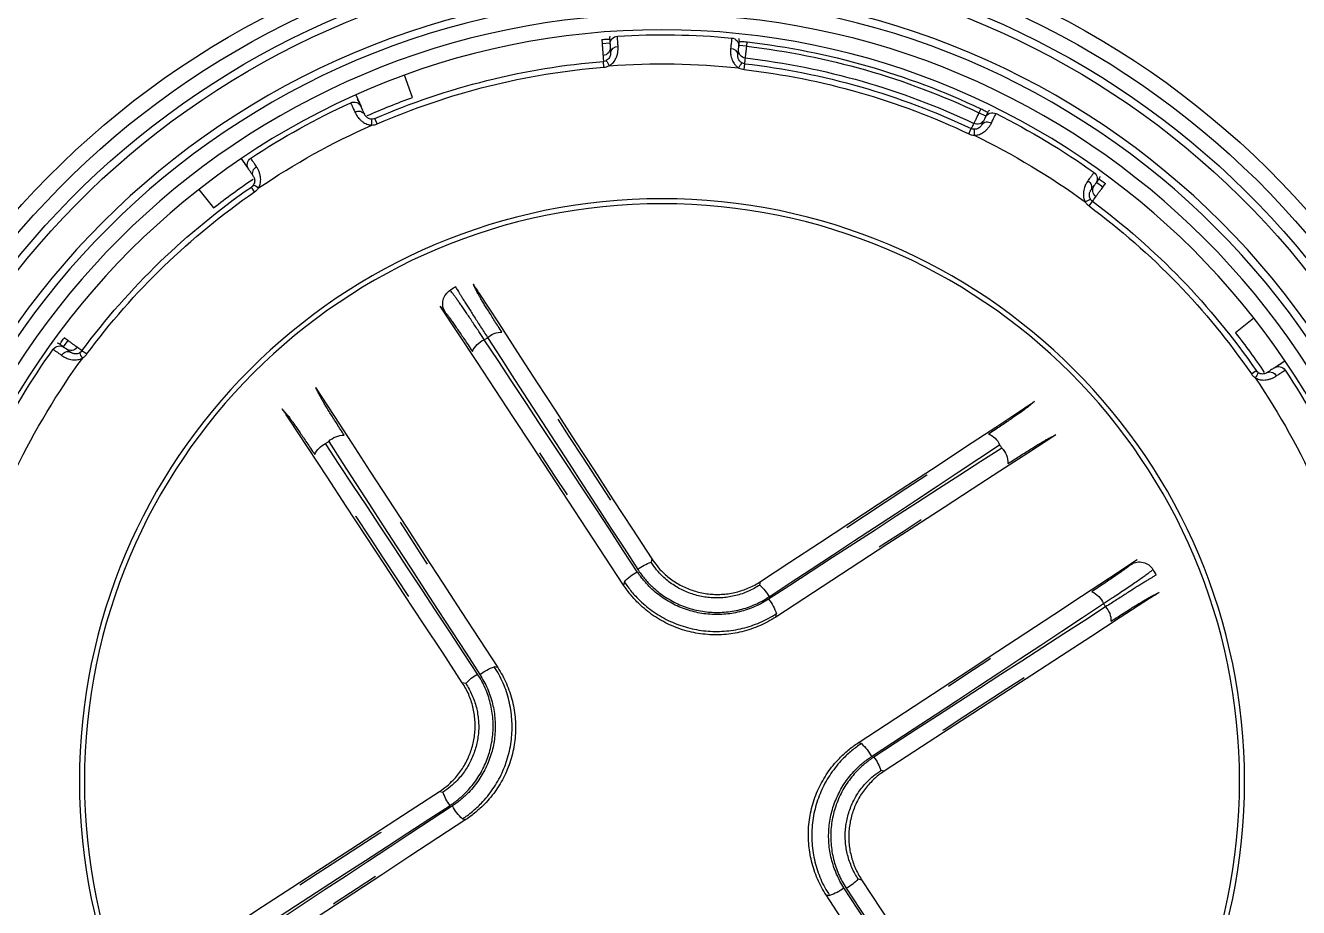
# Model space of a CAD drawing. Header units: millimetres. Extents: x -11451263 to 11578383104, y -507 to 1450429.
# Drawn here: x 12078189.4 to 12078319.1, y 1107253.3 to 1107343.2 of the extents above; entities that cross this region are included whole.
import ezdxf

# ---------------------------------------------------------------- set-up
doc = ezdxf.new("R2010")
doc.units = ezdxf.units.MM
doc.header["$MEASUREMENT"] = 0
doc.layers.get('Defpoints').update_dxf_attribs({"color": 5, "linetype": 'CONTINUOUS', "lineweight": 13})
doc.layers.add('SPE-MEP-Plumbing', color=90, linetype='CONTINUOUS', lineweight=0)
doc.layers.add('Thiet bi B boi', color=11, linetype='CONTINUOUS')

# ---------------------------------------------------------------- blocks, each defined once
blk = doc.blocks.new('BƠM BB 38774')
at = {"layer": 'Thiet bi B boi'}
for p, q in [((428338.91, 361727.82), (428339.89, 361727.99)), ((428339.79, 361728.55), (428339.89, 361727.99)), ((428370.66, 361727.99), (428370.76, 361728.55)), ((428370.66, 361727.99), (428371.64, 361727.82)), ((428340.39, 361725.05), (428340.27, 361725.78)), ((428370.16, 361725.05), (428370.28, 361725.78)), ((428322.09, 361723.23), (428321.9, 361723.76)), ((428322.09, 361723.23), (428323.03, 361723.57)), ((428387.52, 361723.57), (428388.45, 361723.23)), ((428388.65, 361723.76), (428388.45, 361723.23)), ((428323.13, 361720.43), (428322.87, 361721.12)), ((428387.42, 361720.43), (428387.68, 361721.12)), ((428298.99, 361712.45), (428300.76, 361710.03)), ((428409.79, 361710.03), (428411.55, 361712.45)), ((428294.77, 361707.1), (428293.73, 361708.34)), ((428416.82, 361708.34), (428415.78, 361707.1)), ((428297.35, 361705.54), (428296.88, 361706.12)), ((428413.2, 361705.54), (428413.67, 361706.12)), ((428427.63, 361695.71), (428428.62, 361696.54)), ((428425.83, 361692.91), (428426.4, 361693.38)), ((428432.74, 361691.27), (428430.31, 361689.51)), ((428443.51, 361668.17), (428444.04, 361668.36)), ((428443.51, 361668.17), (428443.85, 361667.23)), ((428440.71, 361667.13), (428441.41, 361667.39)), ((428350.18, 361662.45), (428350.21, 361662.89)), ((428364.31, 361661.87), (428364.28, 361661.43)), ((428347.1, 361659.09), (428347.13, 361659.53)), ((428366.87, 361658.1), (428366.84, 361657.66)), ((428332.16, 361646.59), (428332.6, 361646.55)), ((428328.39, 361644.02), (428328.84, 361643.99)), ((428379.38, 361643.16), (428379.82, 361643.13)), ((428382.73, 361640.09), (428383.18, 361640.05)), ((428327.82, 361629.89), (428327.37, 361629.92)), ((428331.17, 361626.81), (428330.73, 361626.85)), ((428382.16, 361625.95), (428381.71, 361625.99)), ((428378.39, 361623.39), (428377.95, 361623.42))]:
    blk.add_line(p, q, dxfattribs=at)
at = {"layer": 'Thiet bi B boi', "flags": 128}
for points in [[(428338.82, 361728.33), (428338.76, 361728.52), (428338.68, 361728.68)], [(428371.73, 361728.33), (428371.79, 361728.52), (428371.87, 361728.69)], [(428322.86, 361724.06), (428322.81, 361724.25), (428322.8, 361724.43)], [(428387.69, 361724.06), (428387.74, 361724.25), (428387.75, 361724.43)], [(428294.35, 361707.6), (428294.21, 361707.74), (428294.06, 361707.83)], [(428416.2, 361707.6), (428416.34, 361707.74), (428416.5, 361707.84)], [(428427.92, 361695.95), (428428.02, 361696.06), (428428.12, 361696.2)], [(428350.21, 361662.89), (428347.28, 361666.3), (428344.34, 361669.7), (428341.41, 361673.1), (428338.49, 361676.5), (428335.56, 361679.9), (428332.64, 361683.29), (428329.73, 361686.69), (428326.81, 361690.08), (428323.91, 361693.46)], [(428319.18, 361691.22), (428321.96, 361688.02), (428324.75, 361684.82), (428327.53, 361681.62), (428330.32, 361678.41), (428333.12, 361675.2), (428335.91, 361671.98), (428338.71, 361668.76), (428341.5, 361665.54), (428344.3, 361662.32), (428347.1, 361659.09)], [(428325.32, 361687.72), (428327.42, 361685.32), (428329.53, 361682.91), (428331.63, 361680.5), (428333.74, 361678.08), (428335.86, 361675.66), (428337.97, 361673.23), (428340.09, 361670.8), (428342.22, 361668.36), (428344.34, 361665.92), (428346.47, 361663.47), (428348.6, 361661.02)], [(428348.62, 361661.33), (428346.52, 361663.77), (428344.42, 361666.21), (428342.32, 361668.65), (428340.23, 361671.09), (428338.14, 361673.52), (428336.05, 361675.95), (428333.97, 361678.38), (428331.9, 361680.8), (428329.83, 361683.22), (428327.76, 361685.63), (428325.71, 361688.04)], [(428394.75, 361688.33), (428391.38, 361685.4), (428388.01, 361682.46), (428384.64, 361679.53), (428381.26, 361676.59), (428377.88, 361673.65), (428374.49, 361670.71), (428371.1, 361667.76), (428367.71, 361664.82), (428364.31, 361661.87)], [(428366.84, 361657.66), (428370.07, 361660.45), (428373.31, 361663.24), (428376.54, 361666.02), (428379.77, 361668.8), (428383, 361671.58), (428386.23, 361674.36), (428389.45, 361677.13), (428392.67, 361679.9), (428395.89, 361682.67), (428399.11, 361685.43)], [(428365.64, 361659.79), (428368.1, 361661.91), (428370.55, 361664.02), (428373.01, 361666.13), (428375.46, 361668.23), (428377.91, 361670.34), (428380.35, 361672.43), (428382.8, 361674.53), (428385.23, 361676.62), (428387.67, 361678.7), (428390.09, 361680.78), (428392.52, 361682.85)], [(428392.18, 361683.22), (428389.8, 361681.13), (428387.41, 361679.04), (428385.01, 361676.95), (428382.61, 361674.85), (428380.2, 361672.75), (428377.79, 361670.65), (428375.37, 361668.54), (428372.95, 361666.43), (428370.52, 361664.32), (428368.09, 361662.21), (428365.66, 361660.09)], [(428333.54, 361681.83), (428333.58, 361681.78), (428335.64, 361679.37), (428337.7, 361676.97), (428339.77, 361674.55), (428341.53, 361672.51)], [(428332.6, 361646.55), (428329.81, 361649.79), (428327.03, 361653.02), (428324.24, 361656.25), (428321.46, 361659.49), (428318.68, 361662.71), (428315.9, 361665.94), (428313.13, 361669.16), (428310.36, 361672.39), (428307.6, 361675.61), (428304.84, 361678.82)], [(428336.88, 361671.31), (428336.59, 361671.65), (428334.48, 361674.06), (428332.69, 361676.12)], [(428371.39, 361667.61), (428371.52, 361667.72), (428373.92, 361669.81), (428376.32, 361671.9), (428378.72, 361673.99), (428380.7, 361675.72)], [(428301.94, 361674.46), (428304.87, 361671.1), (428307.8, 361667.73), (428310.74, 361664.35), (428313.68, 361660.97), (428316.62, 361657.59), (428319.56, 361654.2), (428322.5, 361650.81), (428325.45, 361647.42), (428328.39, 361644.02)], [(428307.05, 361671.9), (428309.13, 361669.51), (428311.22, 361667.12), (428313.32, 361664.73), (428315.41, 361662.32), (428317.51, 361659.92), (428319.62, 361657.5), (428321.72, 361655.09), (428323.83, 361652.66), (428325.94, 361650.24), (428328.06, 361647.81), (428330.17, 361645.37)], [(428330.47, 361645.35), (428328.36, 361647.81), (428326.24, 361650.27), (428324.14, 361652.72), (428322.03, 361655.18), (428319.93, 361657.62), (428317.83, 361660.07), (428315.74, 361662.51), (428313.65, 361664.95), (428311.56, 361667.38), (428309.49, 361669.81), (428307.41, 361672.23)], [(428381.81, 361670.93), (428381.48, 361670.66), (428379.06, 361668.57), (428376.94, 361666.76)], [(428411.51, 361671.09), (428408.31, 361668.3), (428405.11, 361665.52), (428401.91, 361662.73), (428398.7, 361659.94), (428395.49, 361657.15), (428392.27, 361654.35), (428389.05, 361651.56), (428385.83, 361648.76), (428382.61, 361645.96), (428379.38, 361643.16)], [(428383.18, 361640.05), (428386.58, 361642.99), (428389.99, 361645.92), (428393.39, 361648.85), (428396.79, 361651.78), (428400.19, 361654.7), (428403.58, 361657.62), (428406.97, 361660.54), (428410.36, 361663.45), (428413.75, 361666.36)], [(428444.34, 361667.41), (428444.53, 361667.46), (428444.72, 361667.47)], [(428408.01, 361664.94), (428405.61, 361662.84), (428403.2, 361660.74), (428400.79, 361658.63), (428398.37, 361656.52), (428395.95, 361654.41), (428393.52, 361652.29), (428391.08, 361650.17), (428388.65, 361648.05), (428386.21, 361645.92), (428383.76, 361643.8), (428381.31, 361641.67)], [(428381.61, 361641.65), (428384.06, 361643.75), (428386.5, 361645.85), (428388.94, 361647.94), (428391.37, 361650.04), (428393.81, 361652.13), (428396.24, 361654.21), (428398.66, 361656.29), (428401.08, 361658.36), (428403.5, 361660.43), (428405.91, 361662.5), (428408.32, 361664.56)], [(428319.33, 361661.52), (428319.61, 361661.2), (428321.69, 361658.77), (428323.51, 361656.65)], [(428322.66, 361651.1), (428322.54, 361651.23), (428320.45, 361653.63), (428318.36, 361656.04), (428316.27, 361658.43), (428314.54, 361660.41)], [(428391.6, 361653.38), (428391.94, 361653.68), (428394.35, 361655.78), (428396.4, 361657.57)], [(428402.11, 361656.73), (428402.06, 361656.69), (428399.66, 361654.63), (428397.25, 361652.56), (428394.84, 361650.49), (428392.79, 361648.73)], [(428327.37, 361629.92), (428323.97, 361626.99), (428320.56, 361624.06), (428317.16, 361621.13), (428313.76, 361618.2), (428310.36, 361615.28), (428306.97, 361612.36), (428303.58, 361609.44), (428300.19, 361606.53), (428296.8, 361603.62)], [(428328.94, 361628.33), (428326.49, 361626.23), (428324.05, 361624.13), (428321.61, 361622.03), (428319.18, 361619.94), (428316.74, 361617.85), (428314.31, 361615.77), (428311.89, 361613.69), (428309.47, 361611.61), (428307.05, 361609.54), (428304.64, 361607.48), (428302.23, 361605.42)], [(428302.54, 361605.04), (428304.94, 361607.14), (428307.35, 361609.24), (428309.76, 361611.35), (428312.18, 361613.46), (428314.6, 361615.57), (428317.03, 361617.69), (428319.47, 361619.81), (428321.9, 361621.93), (428324.34, 361624.06), (428326.79, 361626.18), (428329.24, 361628.31)], [(428299.04, 361598.89), (428302.24, 361601.67), (428305.44, 361604.46), (428308.64, 361607.25), (428311.85, 361610.04), (428315.06, 361612.83), (428318.28, 361615.63), (428321.5, 361618.42), (428324.72, 361621.22), (428327.94, 361624.02), (428331.17, 361626.81)], [(428408.61, 361595.52), (428405.68, 361598.88), (428402.75, 361602.25), (428399.81, 361605.63), (428396.87, 361609.01), (428393.93, 361612.39), (428390.99, 361615.77), (428388.05, 361619.16), (428385.1, 361622.56), (428382.16, 361625.95)], [(428380.08, 361624.63), (428382.19, 361622.17), (428384.3, 361619.71), (428386.41, 361617.25), (428388.52, 361614.8), (428390.62, 361612.35), (428392.72, 361609.91), (428394.81, 361607.47), (428396.9, 361605.03), (428398.99, 361602.6), (428401.06, 361600.17), (428403.13, 361597.75)], [(428403.5, 361598.08), (428401.42, 361600.46), (428399.33, 361602.85), (428397.23, 361605.25), (428395.14, 361607.65), (428393.04, 361610.06), (428390.93, 361612.47), (428388.83, 361614.89), (428386.72, 361617.31), (428384.61, 361619.74), (428382.49, 361622.17), (428380.38, 361624.6)], [(428377.95, 361623.42), (428380.74, 361620.19), (428383.52, 361616.96), (428386.31, 361613.72), (428389.09, 361610.49), (428391.87, 361607.26), (428394.65, 361604.04), (428397.42, 361600.81), (428400.19, 361597.59), (428402.95, 361594.37), (428405.71, 361591.16)], [(428387.89, 361618.88), (428388.01, 361618.75), (428390.1, 361616.34), (428392.19, 361613.94), (428394.28, 361611.55), (428396.01, 361609.57)], [(428391.22, 361608.46), (428390.94, 361608.78), (428388.86, 361611.21), (428387.04, 361613.32)]]:
    blk.add_lwpolyline(points, dxfattribs=at)
at = {"layer": 'Thiet bi B boi'}
for radius in [100.75, 99.75, 97.75, 95.75, 74.22, 73.59]:
    blk.add_circle((428355.27, 361634.99), radius, dxfattribs=at)
for centre, radius, start, end in [((428355.27, 361634.99), 109.75, 194.9702, 165.0298), ((428355.27, 361634.99), 107.75, 194.9702, 165.0298), ((428355.27, 361634.99), 105.75, 194.9702, 165.0298), ((428355.27, 361634.99), 104.75, 194.9702, 165.0298), ((428355.27, 361634.99), 94.83, 80.6042, 99.3958), ((428355.27, 361634.99), 94.27, 80.6078, 99.3922), ((428355.27, 361634.99), 95.12, 100.6088, 109.3912), ((428337.95, 361727.5), 1, 10.0064, 100.6148), ((428355.27, 361634.99), 92.77, 80.611, 99.389), ((428372.6, 361727.5), 1, 79.3852, 169.9936), ((428355.27, 361634.99), 95.12, 70.6088, 79.3912), ((428338.27, 361726.31), 0.901, 20.1795, 107.7381), ((428339.98, 361727.5), 1, 190.0062, 279.3955), ((428355.27, 361634.99), 92.03, 80.6159, 99.3841), ((428355.27, 361634.99), 91.29, 80.6159, 99.3841), ((428370.57, 361727.5), 1, 260.6045, 349.9938), ((428372.28, 361726.31), 0.901, 72.2619, 159.8205), ((428324.03, 361723.77), 1, 109.3852, 199.9936), ((428355.27, 361634.99), 91.41, 99.8188, 110.1812), ((428341.66, 361724.83), 1.99, 151.209, 173.3428), ((428368.89, 361724.83), 1.99, 6.6572, 28.791), ((428355.27, 361634.99), 91.41, 69.8188, 80.1812), ((428386.52, 361723.77), 1, 340.0064, 70.6148), ((428322.27, 361722.76), 1, 290.6045, 19.9938), ((428324.34, 361722.58), 0.901, 102.2619, 189.8205), ((428386.21, 361722.58), 0.901, 350.1795, 77.7381), ((428388.28, 361722.76), 1, 160.0062, 249.3955), ((428355.27, 361634.99), 92.03, 110.6159, 129.3841), ((428322.14, 361719.6), 1.99, 36.6572, 58.791), ((428388.41, 361719.6), 1.99, 121.209, 143.3428), ((428355.27, 361634.99), 92.03, 50.6159, 69.3841), ((428355.27, 361634.99), 91.29, 110.6159, 129.3841), ((428355.27, 361634.99), 91.29, 50.6159, 69.3841), ((428355.27, 361634.99), 92.75, 126, 129.8528), ((428355.27, 361634.99), 92.75, 50.1511, 54), ((428355.27, 361634.99), 95.12, 130.6088, 139.3912), ((428294.01, 361706.44), 1, 40.0064, 130.6148), ((428294.89, 361705.58), 0.901, 50.1795, 137.7381), ((428415.66, 361705.58), 0.901, 42.2619, 129.8205), ((428416.54, 361706.44), 1, 49.3852, 139.9936), ((428355.27, 361634.99), 95.12, 40.6088, 49.3912), ((428355.27, 361634.99), 91.41, 129.8188, 140.1812), ((428298.56, 361705.99), 1.99, 181.209, 203.3428), ((428411.99, 361705.99), 1.99, 336.6572, 358.791), ((428355.27, 361634.99), 91.41, 39.8188, 50.1812), ((428426.73, 361696.25), 1, 310.0064, 40.6148), ((428425.86, 361695.38), 0.901, 320.1795, 47.7381), ((428426.27, 361691.7), 1.99, 91.209, 113.3428), ((428355.27, 361634.99), 92.75, 36, 39.8512), ((428355.27, 361634.99), 91.29, 20.6159, 39.3841), ((428355.27, 361634.99), 92.03, 20.6159, 39.3841), ((428327.67, 361686.46), 2.52, 95.4603, 141.1882), ((428326.71, 361685.31), 2.78, 119.8771, 164.8763), ((428396.96, 361686.36), 1.99, 311.8535, 42.8405), ((428390.01, 361681.94), 2.52, 30.52, 76.2478), ((428390.8, 361680.66), 2.78, 6.8319, 51.831), ((428303.91, 361676.68), 1.99, 41.8535, 132.8405), ((428309.6, 361670.51), 2.78, 96.8319, 141.831), ((428308.33, 361669.73), 2.52, 120.52, 166.2478), ((428443.04, 361668), 1, 200.6045, 289.9938), ((428405.6, 361663.56), 2.78, 29.8771, 74.8763), ((428439.89, 361668.12), 1.99, 306.6572, 328.791), ((428355.27, 361634.99), 91.41, 9.8188, 20.1812), ((428442.86, 361665.93), 0.901, 12.2619, 99.8205), ((428444.05, 361666.24), 1, 19.3852, 109.9936), ((428355.27, 361634.99), 95.12, 10.6088, 19.3912), ((428406.74, 361662.59), 2.52, 5.4603, 51.1882), ((428352.5, 361657.56), 5.41, 115.4454, 135.8998), ((428361.28, 361656.93), 5.41, 35.8083, 56.2628), ((428352.15, 361656.07), 6.1, 125.6897, 145.4435), ((428361.4, 361655.4), 6.1, 26.2646, 46.0184), ((428334.86, 361641.12), 6.1, 116.2646, 136.0184), ((428333.34, 361640.99), 5.41, 125.8083, 146.2628), ((428376.36, 361638.11), 6.1, 35.6897, 55.4435), ((428377.85, 361637.76), 5.41, 25.4454, 45.8998), ((428332.7, 361632.22), 5.41, 205.4454, 225.8998), ((428334.19, 361631.87), 6.1, 215.6897, 235.4435), ((428377.21, 361628.99), 5.41, 305.8083, 326.2628), ((428375.69, 361628.86), 6.1, 296.2646, 316.0184)]:
    blk.add_arc(centre, radius, start, end, dxfattribs=at)
for points, knots in [([(428338, 361727.17), (428337.97, 361727.35), (428337.92, 361727.61), (428337.87, 361727.89), (428337.82, 361728.14), (428337.79, 361728.32), (428337.77, 361728.43), (428337.77, 361728.47), (428337.76, 361728.48), (428337.76, 361728.48)], [0, 0, 0, 0, 0.228748, 0.346546, 0.464345, 0.693093, 0.810891, 0.92869, 1, 1, 1, 1]), ([(428339.79, 361728.55), (428339.68, 361728.53), (428339.46, 361728.49), (428339.17, 361728.44), (428338.95, 361728.38), (428338.83, 361728.35), (428338.82, 361728.34), (428338.82, 361728.33)], [0, 0, 0, 0, 0.2139117, 0.427817, 0.6419524, 0.8566502, 1, 1, 1, 1]), ([(428338.93, 361727.67), (428338.94, 361727.66), (428338.94, 361727.63), (428338.97, 361727.44), (428339.02, 361727.16), (428339.08, 361726.86), (428339.11, 361726.67), (428339.12, 361726.62)], [0, 0, 0, 0, 0.228836, 0.464307, 0.693143, 0.928614, 1, 1, 1, 1]), ([(428339.89, 361727.99), (428339.9, 361727.91), (428339.93, 361727.74), (428339.97, 361727.5), (428340.01, 361727.27), (428340.05, 361727.07), (428340.08, 361726.88), (428340.1, 361726.73), (428340.12, 361726.62), (428340.14, 361726.54), (428340.14, 361726.52), (428340.14, 361726.52)], [0, 0, 0, 0, 0.108049, 0.219279, 0.32657, 0.436973, 0.544263, 0.654665, 0.761955, 0.872356, 1, 1, 1, 1]), ([(428370.41, 361726.52), (428370.41, 361726.52), (428370.41, 361726.53), (428370.42, 361726.6), (428370.44, 361726.71), (428370.47, 361726.86), (428370.5, 361727.03), (428370.53, 361727.23), (428370.57, 361727.46), (428370.61, 361727.72), (428370.64, 361727.9), (428370.66, 361727.99)], [0, 0, 0, 0, 0.108049, 0.219279, 0.326568, 0.436969, 0.544258, 0.654659, 0.761949, 0.872351, 1, 1, 1, 1]), ([(428371.73, 361728.33), (428371.72, 361728.34), (428371.7, 361728.35), (428371.54, 361728.4), (428371.29, 361728.46), (428371.01, 361728.51), (428370.83, 361728.54), (428370.76, 361728.55)], [0, 0, 0, 0, 0.2149895, 0.4299781, 0.6449391, 0.8594895, 1, 1, 1, 1]), ([(428371.43, 361726.62), (428371.46, 361726.76), (428371.51, 361727.05), (428371.56, 361727.36), (428371.6, 361727.58), (428371.61, 361727.66), (428371.62, 361727.67), (428371.62, 361727.67)], [0, 0, 0, 0, 0.228841, 0.464318, 0.693159, 0.928636, 1, 1, 1, 1]), ([(428372.79, 361728.48), (428372.78, 361728.46), (428372.78, 361728.43), (428372.75, 361728.3), (428372.72, 361728.13), (428372.68, 361727.9), (428372.63, 361727.6), (428372.59, 361727.38), (428372.56, 361727.23), (428372.55, 361727.17)], [0, 0, 0, 0, 0.228739, 0.346533, 0.464327, 0.693066, 0.81086, 0.928654, 1, 1, 1, 1]), ([(428339.69, 361725.06), (428339.56, 361725.11), (428339.34, 361725.18), (428339.07, 361725.36), (428338.84, 361725.54), (428338.63, 361725.77), (428338.41, 361726.06), (428338.22, 361726.41), (428338.07, 361726.8), (428338.02, 361727.05), (428338, 361727.17)], [0, 0, 0, 0, 0.122836, 0.2128, 0.304678, 0.41035, 0.518178, 0.674442, 0.835194, 1, 1, 1, 1]), ([(428339.12, 361726.62), (428339.13, 361726.57), (428339.15, 361726.47), (428339.23, 361726.28), (428339.38, 361726.08), (428339.6, 361725.89), (428339.8, 361725.81), (428339.91, 361725.79), (428339.92, 361725.79)], [0, 0, 0, 0, 0.202189, 0.408126, 0.62481, 0.806756, 0.989574, 1, 1, 1, 1]), ([(428340.14, 361726.52), (428340.14, 361726.5), (428340.16, 361726.43), (428340.2, 361726.19), (428340.24, 361725.96), (428340.27, 361725.78)], [0, 0, 0, 0, 0.05636, 0.281798, 1, 1, 1, 1]), ([(428370.28, 361725.78), (428370.28, 361725.79), (428370.29, 361725.86), (428370.34, 361726.1), (428370.38, 361726.34), (428370.41, 361726.52)], [0, 0, 0, 0, 0.036376, 0.261814, 1, 1, 1, 1]), ([(428370.63, 361725.79), (428370.7, 361725.81), (428370.87, 361725.85), (428371.05, 361725.97), (428371.18, 361726.09), (428371.28, 361726.22), (428371.36, 361726.36), (428371.41, 361726.5), (428371.42, 361726.58), (428371.43, 361726.62)], [0, 0, 0, 0, 0.132524, 0.296345, 0.401911, 0.510498, 0.678538, 0.850866, 1, 1, 1, 1]), ([(428372.55, 361727.17), (428372.52, 361727.03), (428372.46, 361726.75), (428372.3, 361726.34), (428372.08, 361725.97), (428371.85, 361725.68), (428371.58, 361725.43), (428371.33, 361725.26), (428371.09, 361725.13), (428370.94, 361725.09), (428370.86, 361725.06)], [0, 0, 0, 0, 0.183441, 0.372091, 0.502927, 0.637062, 0.744522, 0.854843, 0.92682, 1, 1, 1, 1]), ([(428323.69, 361724.71), (428323.7, 361724.69), (428323.71, 361724.67), (428323.76, 361724.54), (428323.81, 361724.38), (428323.9, 361724.15), (428324, 361723.87), (428324.08, 361723.66), (428324.13, 361723.51), (428324.15, 361723.46)], [0, 0, 0, 0, 0.228739, 0.346533, 0.464327, 0.693066, 0.81086, 0.928654, 1, 1, 1, 1]), ([(428340.39, 361725.05), (428340.27, 361725.04), (428340.04, 361725.01), (428339.81, 361725.05), (428339.69, 361725.06)], [0, 0, 0, 0, 0.491559, 1, 1, 1, 1]), ([(428339.92, 361725.79), (428340.02, 361725.78), (428340.13, 361725.76), (428340.25, 361725.78), (428340.27, 361725.78)], [0, 0, 0, 0, 0.833191, 1, 1, 1, 1]), ([(428370.86, 361725.06), (428370.75, 361725.05), (428370.51, 361725.01), (428370.28, 361725.04), (428370.16, 361725.05)], [0, 0, 0, 0, 0.491602, 1, 1, 1, 1]), ([(428370.28, 361725.78), (428370.38, 361725.78), (428370.5, 361725.77), (428370.61, 361725.79), (428370.63, 361725.79)], [0, 0, 0, 0, 0.833202, 1, 1, 1, 1]), ([(428386.4, 361723.46), (428386.46, 361723.63), (428386.56, 361723.88), (428386.65, 361724.15), (428386.74, 361724.38), (428386.8, 361724.55), (428386.84, 361724.66), (428386.85, 361724.7), (428386.85, 361724.71), (428386.86, 361724.71)], [0, 0, 0, 0, 0.228748, 0.346546, 0.464345, 0.693093, 0.810891, 0.92869, 1, 1, 1, 1]), ([(428322.86, 361724.06), (428322.84, 361724.06), (428322.82, 361724.06), (428322.65, 361724.02), (428322.41, 361723.94), (428322.14, 361723.85), (428321.97, 361723.78), (428321.9, 361723.76)], [0, 0, 0, 0, 0.2149895, 0.4299781, 0.6449391, 0.8594895, 1, 1, 1, 1]), ([(428322.62, 361721.82), (428322.62, 361721.83), (428322.61, 361721.84), (428322.59, 361721.9), (428322.55, 361722.01), (428322.5, 361722.14), (428322.44, 361722.31), (428322.36, 361722.5), (428322.28, 361722.72), (428322.19, 361722.96), (428322.13, 361723.13), (428322.09, 361723.23)], [0, 0, 0, 0, 0.108049, 0.219279, 0.326568, 0.436969, 0.544258, 0.654659, 0.761949, 0.872351, 1, 1, 1, 1]), ([(428323.45, 361722.42), (428323.4, 361722.56), (428323.3, 361722.83), (428323.19, 361723.13), (428323.12, 361723.33), (428323.09, 361723.41), (428323.09, 361723.42), (428323.09, 361723.43)], [0, 0, 0, 0, 0.228841, 0.464318, 0.693159, 0.928636, 1, 1, 1, 1]), ([(428324.15, 361723.46), (428324.19, 361723.32), (428324.28, 361723.05), (428324.34, 361722.61), (428324.34, 361722.18), (428324.28, 361721.82), (428324.18, 361721.47), (428324.02, 361721.12), (428323.84, 361720.91), (428323.74, 361720.79)], [0, 0, 0, 0, 0.183497, 0.372205, 0.503081, 0.637257, 0.74475, 0.855105, 1, 1, 1, 1]), ([(428386.81, 361720.79), (428386.77, 361720.84), (428386.68, 361720.94), (428386.55, 361721.12), (428386.42, 361721.35), (428386.32, 361721.63), (428386.25, 361721.93), (428386.21, 361722.29), (428386.22, 361722.69), (428386.28, 361723.03), (428386.34, 361723.28), (428386.38, 361723.4), (428386.4, 361723.46)], [0, 0, 0, 0, 0.061107, 0.122991, 0.212929, 0.304779, 0.410421, 0.518218, 0.674436, 0.835141, 0.917365, 1, 1, 1, 1]), ([(428387.46, 361723.43), (428387.46, 361723.41), (428387.45, 361723.38), (428387.38, 361723.21), (428387.28, 361722.93), (428387.18, 361722.65), (428387.11, 361722.47), (428387.1, 361722.42)], [0, 0, 0, 0, 0.228836, 0.464307, 0.693143, 0.928614, 1, 1, 1, 1]), ([(428388.65, 361723.76), (428388.54, 361723.79), (428388.33, 361723.87), (428388.05, 361723.97), (428387.83, 361724.03), (428387.71, 361724.06), (428387.7, 361724.06), (428387.69, 361724.06)], [0, 0, 0, 0, 0.213912, 0.427817, 0.641952, 0.85665, 1, 1, 1, 1]), ([(428388.45, 361723.23), (428388.43, 361723.15), (428388.37, 361722.99), (428388.28, 361722.76), (428388.2, 361722.54), (428388.13, 361722.34), (428388.06, 361722.17), (428388.01, 361722.03), (428387.97, 361721.92), (428387.94, 361721.84), (428387.93, 361721.83), (428387.93, 361721.82)], [0, 0, 0, 0, 0.108049, 0.219279, 0.32657, 0.436973, 0.544263, 0.654665, 0.761955, 0.872356, 1, 1, 1, 1]), ([(428322.87, 361721.12), (428322.87, 361721.13), (428322.85, 361721.19), (428322.76, 361721.42), (428322.68, 361721.65), (428322.62, 361721.82)], [0, 0, 0, 0, 0.036376, 0.261814, 1, 1, 1, 1]), ([(428322.87, 361721.12), (428322.96, 361721.16), (428323.07, 361721.22), (428323.16, 361721.29), (428323.17, 361721.3)], [0, 0, 0, 0, 0.8332024, 1, 1, 1, 1]), ([(428323.17, 361721.3), (428323.23, 361721.36), (428323.35, 361721.48), (428323.44, 361721.67), (428323.49, 361721.84), (428323.52, 361722), (428323.52, 361722.16), (428323.49, 361722.31), (428323.46, 361722.39), (428323.45, 361722.42)], [0, 0, 0, 0, 0.132524, 0.296345, 0.401911, 0.510498, 0.678538, 0.850866, 1, 1, 1, 1]), ([(428387.1, 361722.42), (428387.08, 361722.37), (428387.05, 361722.27), (428387.03, 361722.07), (428387.05, 361721.82), (428387.16, 361721.55), (428387.29, 361721.38), (428387.37, 361721.31), (428387.38, 361721.3)], [0, 0, 0, 0, 0.2043385, 0.4081387, 0.6248183, 0.8067597, 0.989574, 1, 1, 1, 1]), ([(428387.38, 361721.3), (428387.45, 361721.24), (428387.55, 361721.17), (428387.66, 361721.13), (428387.68, 361721.12)], [0, 0, 0, 0, 0.833191, 1, 1, 1, 1]), ([(428387.93, 361721.82), (428387.93, 361721.81), (428387.9, 361721.74), (428387.82, 361721.51), (428387.74, 361721.29), (428387.68, 361721.12)], [0, 0, 0, 0, 0.05636, 0.281798, 1, 1, 1, 1]), ([(428323.74, 361720.79), (428323.65, 361720.72), (428323.46, 361720.57), (428323.24, 361720.48), (428323.13, 361720.43)], [0, 0, 0, 0, 0.491602, 1, 1, 1, 1]), ([(428387.42, 361720.43), (428387.31, 361720.47), (428387.09, 361720.57), (428386.91, 361720.71), (428386.81, 361720.79)], [0, 0, 0, 0, 0.491559, 1, 1, 1, 1]), ([(428294.22, 361706.18), (428294.11, 361706.32), (428293.93, 361706.53), (428293.75, 361706.74), (428293.59, 361706.93), (428293.47, 361707.07), (428293.4, 361707.16), (428293.37, 361707.19), (428293.37, 361707.2), (428293.36, 361707.2)], [0, 0, 0, 0, 0.228748, 0.346546, 0.464345, 0.693093, 0.810891, 0.92869, 1, 1, 1, 1]), ([(428294.78, 361707.08), (428294.79, 361707.07), (428294.81, 361707.05), (428294.93, 361706.9), (428295.12, 361706.68), (428295.31, 361706.45), (428295.44, 361706.3), (428295.47, 361706.27)], [0, 0, 0, 0, 0.228836, 0.464307, 0.693143, 0.928614, 1, 1, 1, 1]), ([(428415.08, 361706.27), (428415.18, 361706.38), (428415.36, 361706.6), (428415.57, 361706.84), (428415.71, 361707.01), (428415.76, 361707.07), (428415.77, 361707.08), (428415.77, 361707.08)], [0, 0, 0, 0, 0.228841, 0.464318, 0.693159, 0.928636, 1, 1, 1, 1]), ([(428417.19, 361707.2), (428417.17, 361707.19), (428417.16, 361707.16), (428417.07, 361707.06), (428416.96, 361706.93), (428416.8, 361706.75), (428416.61, 361706.51), (428416.46, 361706.34), (428416.36, 361706.23), (428416.33, 361706.18)], [0, 0, 0, 0, 0.228739, 0.346533, 0.464327, 0.693066, 0.81086, 0.928654, 1, 1, 1, 1]), ([(428296.74, 361705.2), (428296.61, 361705.18), (428296.38, 361705.13), (428296.06, 361705.15), (428295.76, 361705.19), (428295.46, 361705.28), (428295.13, 361705.43), (428294.79, 361705.64), (428294.47, 361705.9), (428294.31, 361706.09), (428294.22, 361706.18)], [0, 0, 0, 0, 0.122836, 0.2128, 0.304678, 0.41035, 0.518178, 0.674442, 0.835194, 1, 1, 1, 1]), ([(428295.47, 361706.27), (428295.5, 361706.23), (428295.57, 361706.15), (428295.74, 361706.03), (428295.96, 361705.92), (428296.25, 361705.88), (428296.46, 361705.91), (428296.57, 361705.94), (428296.58, 361705.95)], [0, 0, 0, 0, 0.204339, 0.408139, 0.624818, 0.80676, 0.989574, 1, 1, 1, 1]), ([(428296.58, 361705.95), (428296.67, 361705.99), (428296.77, 361706.03), (428296.87, 361706.11), (428296.88, 361706.12)], [0, 0, 0, 0, 0.833191, 1, 1, 1, 1]), ([(428297.35, 361705.54), (428297.26, 361705.47), (428297.07, 361705.33), (428296.85, 361705.25), (428296.74, 361705.2)], [0, 0, 0, 0, 0.491559, 1, 1, 1, 1]), ([(428413.81, 361705.2), (428413.7, 361705.24), (428413.48, 361705.33), (428413.29, 361705.47), (428413.2, 361705.54)], [0, 0, 0, 0, 0.4916023, 1, 1, 1, 1]), ([(428413.67, 361706.12), (428413.75, 361706.06), (428413.85, 361705.99), (428413.96, 361705.95), (428413.97, 361705.95)], [0, 0, 0, 0, 0.833202, 1, 1, 1, 1]), ([(428416.33, 361706.18), (428416.23, 361706.08), (428416.04, 361705.87), (428415.69, 361705.59), (428415.32, 361705.38), (428414.97, 361705.24), (428414.62, 361705.16), (428414.24, 361705.12), (428413.97, 361705.17), (428413.81, 361705.2)], [0, 0, 0, 0, 0.1834971, 0.3722045, 0.5030815, 0.6372567, 0.74475, 0.8551047, 1, 1, 1, 1]), ([(428413.97, 361705.95), (428414.05, 361705.93), (428414.21, 361705.88), (428414.43, 361705.9), (428414.6, 361705.94), (428414.75, 361706), (428414.89, 361706.08), (428415, 361706.18), (428415.06, 361706.24), (428415.08, 361706.27)], [0, 0, 0, 0, 0.132524, 0.296345, 0.401911, 0.510498, 0.678538, 0.850866, 1, 1, 1, 1]), ([(428426.47, 361696.04), (428426.6, 361696.16), (428426.81, 361696.33), (428427.03, 361696.52), (428427.22, 361696.68), (428427.36, 361696.79), (428427.44, 361696.86), (428427.48, 361696.89), (428427.48, 361696.9), (428427.49, 361696.9)], [0, 0, 0, 0, 0.228748, 0.346546, 0.464345, 0.693093, 0.810891, 0.92869, 1, 1, 1, 1]), ([(428425.49, 361693.53), (428425.46, 361693.66), (428425.42, 361693.88), (428425.43, 361694.21), (428425.48, 361694.5), (428425.57, 361694.8), (428425.72, 361695.13), (428425.92, 361695.47), (428426.19, 361695.79), (428426.37, 361695.96), (428426.47, 361696.04)], [0, 0, 0, 0, 0.122836, 0.2128, 0.304678, 0.41035, 0.518178, 0.674442, 0.835194, 1, 1, 1, 1]), ([(428427.37, 361695.48), (428427.36, 361695.47), (428427.33, 361695.45), (428427.19, 361695.33), (428426.97, 361695.15), (428426.74, 361694.96), (428426.59, 361694.83), (428426.55, 361694.8)], [0, 0, 0, 0, 0.2288355, 0.4643074, 0.6931429, 0.9286143, 1, 1, 1, 1]), ([(428323.91, 361693.46), (428323.75, 361693.65), (428323.43, 361694.02), (428323.12, 361694.38), (428322.97, 361694.56)], [0, 0, 0, 0, 0.498063, 1, 1, 1, 1]), ([(428323.55, 361693.69), (428323.6, 361693.63), (428323.68, 361693.51), (428323.89, 361693.24), (428324.15, 361692.9), (428324.47, 361692.5), (428324.85, 361692.04), (428325.27, 361691.52), (428325.74, 361690.96), (428326.25, 361690.36), (428326.81, 361689.69), (428327.21, 361689.22), (428327.43, 361688.96)], [0, 0, 0, 0, 0.098486, 0.197285, 0.29577, 0.394264, 0.493074, 0.591567, 0.689854, 0.788456, 0.886742, 1, 1, 1, 1]), ([(428425.83, 361692.91), (428425.76, 361693), (428425.62, 361693.19), (428425.53, 361693.41), (428425.49, 361693.53)], [0, 0, 0, 0, 0.491559, 1, 1, 1, 1]), ([(428426.55, 361694.8), (428426.51, 361694.76), (428426.43, 361694.69), (428426.31, 361694.52), (428426.21, 361694.3), (428426.16, 361694.01), (428426.19, 361693.8), (428426.23, 361693.69), (428426.23, 361693.69)], [0, 0, 0, 0, 0.204339, 0.408139, 0.624818, 0.80676, 0.989574, 1, 1, 1, 1]), ([(428426.23, 361693.69), (428426.27, 361693.6), (428426.32, 361693.49), (428426.39, 361693.4), (428426.4, 361693.38)], [0, 0, 0, 0, 0.833191, 1, 1, 1, 1]), ([(428324.03, 361686.04), (428323.83, 361686.25), (428323.45, 361686.69), (428322.9, 361687.32), (428322.37, 361687.91), (428321.88, 361688.46), (428321.42, 361688.96), (428321.01, 361689.41), (428320.65, 361689.8), (428320.35, 361690.12), (428320.09, 361690.39), (428319.97, 361690.5), (428319.91, 361690.56)], [0, 0, 0, 0, 0.098442, 0.197198, 0.29564, 0.394083, 0.49284, 0.591283, 0.689705, 0.788441, 0.886863, 1, 1, 1, 1]), ([(428395.83, 361689.28), (428395.66, 361689.12), (428395.3, 361688.81), (428394.93, 361688.49), (428394.75, 361688.33)], [0, 0, 0, 0, 0.498054, 1, 1, 1, 1]), ([(428325.71, 361688.04), (428325.62, 361687.96), (428325.49, 361687.86), (428325.36, 361687.75), (428325.32, 361687.72)], [0, 0, 0, 0, 0.695467, 1, 1, 1, 1]), ([(428390.61, 361684.38), (428390.83, 361684.58), (428391.27, 361684.96), (428391.89, 361685.51), (428392.48, 361686.04), (428393.03, 361686.53), (428393.53, 361686.98), (428393.98, 361687.39), (428394.37, 361687.75), (428394.68, 361688.05), (428394.96, 361688.32), (428395.07, 361688.44), (428395.13, 361688.5)], [0, 0, 0, 0, 0.0981127, 0.1965384, 0.2946512, 0.3927605, 0.4911825, 0.5892927, 0.6874917, 0.7860031, 0.8842033, 1, 1, 1, 1]), ([(428397.87, 361688.31), (428397.84, 361688.28), (428397.77, 361688.21), (428397.6, 361688.05), (428397.39, 361687.85), (428397.11, 361687.6), (428396.78, 361687.3), (428396.41, 361686.96), (428395.99, 361686.59), (428395.54, 361686.18), (428395.05, 361685.75), (428394.53, 361685.28), (428393.98, 361684.8), (428393.41, 361684.29), (428392.81, 361683.76), (428392.39, 361683.4), (428392.18, 361683.22)], [0, 0, 0, 0, 0.057764, 0.11578, 0.188192, 0.261105, 0.335596, 0.410632, 0.482995, 0.555859, 0.630303, 0.705292, 0.777665, 0.850539, 0.924996, 1, 1, 1, 1]), ([(428392.52, 361682.85), (428392.68, 361682.99), (428392.99, 361683.26), (428393.5, 361683.7), (428394.05, 361684.16), (428394.62, 361684.64), (428395.17, 361685.11), (428395.7, 361685.55), (428396.18, 361685.95), (428396.63, 361686.32), (428397.05, 361686.65), (428397.42, 361686.95), (428397.74, 361687.21), (428398.02, 361687.42), (428398.25, 361687.59), (428398.36, 361687.67), (428398.42, 361687.71)], [0, 0, 0, 0, 0.056559, 0.113354, 0.185932, 0.259013, 0.333683, 0.408902, 0.481479, 0.554561, 0.629231, 0.70445, 0.777028, 0.85011, 0.92478, 1, 1, 1, 1]), ([(428397.87, 361688.31), (428398.01, 361688.16), (428398.19, 361687.96), (428398.37, 361687.76), (428398.42, 361687.71)], [0, 0, 0, 0, 0.749194, 1, 1, 1, 1]), ([(428398.29, 361684.87), (428398.23, 361684.83), (428398.11, 361684.75), (428397.83, 361684.54), (428397.5, 361684.28), (428397.09, 361683.95), (428396.63, 361683.58), (428396.12, 361683.15), (428395.55, 361682.68), (428394.95, 361682.18), (428394.29, 361681.62), (428393.81, 361681.21), (428393.56, 361680.99)], [0, 0, 0, 0, 0.098413, 0.19714, 0.295553, 0.393967, 0.492694, 0.591107, 0.689522, 0.78825, 0.886666, 1, 1, 1, 1]), ([(428392.52, 361682.85), (428392.48, 361682.89), (428392.37, 361683.01), (428392.26, 361683.13), (428392.18, 361683.22)], [0, 0, 0, 0, 0.304542, 1, 1, 1, 1]), ([(428301.95, 361677.59), (428302.1, 361677.72), (428302.3, 361677.91), (428302.51, 361678.09), (428302.56, 361678.13)], [0, 0, 0, 0, 0.749194, 1, 1, 1, 1]), ([(428301.95, 361677.59), (428301.99, 361677.55), (428302.06, 361677.48), (428302.21, 361677.32), (428302.41, 361677.1), (428302.67, 361676.82), (428302.97, 361676.49), (428303.3, 361676.12), (428303.68, 361675.71), (428304.08, 361675.26), (428304.52, 361674.76), (428304.98, 361674.24), (428305.47, 361673.69), (428305.97, 361673.12), (428306.5, 361672.52), (428306.86, 361672.11), (428307.05, 361671.9)], [0, 0, 0, 0, 0.057764, 0.11578, 0.188192, 0.261105, 0.335596, 0.410632, 0.482995, 0.555859, 0.630303, 0.705292, 0.777665, 0.850539, 0.924996, 1, 1, 1, 1]), ([(428307.41, 361672.23), (428307.28, 361672.39), (428307, 361672.71), (428306.51, 361673.29), (428305.93, 361673.97), (428305.3, 361674.72), (428304.71, 361675.42), (428304.18, 361676.06), (428303.71, 361676.64), (428303.3, 361677.14), (428302.97, 361677.56), (428302.71, 361677.9), (428302.61, 361678.06), (428302.56, 361678.13)], [0, 0, 0, 0, 0.056691, 0.113383, 0.211791, 0.310513, 0.408921, 0.507329, 0.606051, 0.70446, 0.802869, 0.901591, 1, 1, 1, 1]), ([(428305.39, 361678), (428305.43, 361677.94), (428305.52, 361677.82), (428305.73, 361677.55), (428305.99, 361677.21), (428306.31, 361676.81), (428306.69, 361676.34), (428307.11, 361675.83), (428307.58, 361675.27), (428308.08, 361674.67), (428308.65, 361674), (428309.05, 361673.53), (428309.27, 361673.27)], [0, 0, 0, 0, 0.098413, 0.19714, 0.295553, 0.393967, 0.492694, 0.591107, 0.689522, 0.78825, 0.886666, 1, 1, 1, 1]), ([(428300.99, 361675.55), (428301.14, 361675.37), (428301.45, 361675.01), (428301.78, 361674.65), (428301.94, 361674.46)], [0, 0, 0, 0, 0.498054, 1, 1, 1, 1]), ([(428305.88, 361670.33), (428305.69, 361670.55), (428305.31, 361670.98), (428304.75, 361671.61), (428304.23, 361672.2), (428303.74, 361672.75), (428303.28, 361673.25), (428302.87, 361673.69), (428302.51, 361674.08), (428302.21, 361674.4), (428301.95, 361674.67), (428301.83, 361674.78), (428301.76, 361674.84)], [0, 0, 0, 0, 0.098113, 0.196538, 0.294651, 0.392761, 0.491182, 0.589293, 0.687492, 0.786003, 0.884203, 1, 1, 1, 1]), ([(428307.41, 361672.23), (428307.38, 361672.2), (428307.26, 361672.09), (428307.13, 361671.98), (428307.05, 361671.9)], [0, 0, 0, 0, 0.304542, 1, 1, 1, 1]), ([(428406.32, 361666.24), (428406.54, 361666.43), (428406.98, 361666.81), (428407.6, 361667.37), (428408.2, 361667.89), (428408.75, 361668.39), (428409.25, 361668.84), (428409.7, 361669.25), (428410.08, 361669.61), (428410.4, 361669.91), (428410.67, 361670.18), (428410.78, 361670.3), (428410.84, 361670.36)], [0, 0, 0, 0, 0.098442, 0.197198, 0.29564, 0.394083, 0.49284, 0.591283, 0.689705, 0.788441, 0.886863, 1, 1, 1, 1]), ([(428441.41, 361667.39), (428441.42, 361667.39), (428441.48, 361667.42), (428441.71, 361667.5), (428441.94, 361667.58), (428442.11, 361667.65)], [0, 0, 0, 0, 0.036376, 0.261814, 1, 1, 1, 1]), ([(428442.11, 361667.65), (428442.11, 361667.65), (428442.12, 361667.65), (428442.19, 361667.68), (428442.29, 361667.72), (428442.43, 361667.77), (428442.6, 361667.83), (428442.79, 361667.9), (428443.01, 361667.98), (428443.25, 361668.07), (428443.42, 361668.13), (428443.51, 361668.17)], [0, 0, 0, 0, 0.108049, 0.219279, 0.326568, 0.436969, 0.544258, 0.654659, 0.761949, 0.872351, 1, 1, 1, 1]), ([(428444.34, 361667.41), (428444.34, 361667.42), (428444.35, 361667.44), (428444.3, 361667.61), (428444.23, 361667.85), (428444.13, 361668.12), (428444.07, 361668.29), (428444.04, 361668.36)], [0, 0, 0, 0, 0.214989, 0.429978, 0.644939, 0.859489, 1, 1, 1, 1]), ([(428413.98, 361666.71), (428413.91, 361666.67), (428413.79, 361666.58), (428413.52, 361666.38), (428413.19, 361666.11), (428412.78, 361665.79), (428412.32, 361665.41), (428411.81, 361664.99), (428411.25, 361664.52), (428410.64, 361664.02), (428409.98, 361663.46), (428409.5, 361663.05), (428409.25, 361662.83)], [0, 0, 0, 0, 0.098486, 0.197285, 0.29577, 0.394264, 0.493074, 0.591567, 0.689854, 0.788456, 0.886742, 1, 1, 1, 1]), ([(428413.75, 361666.36), (428413.93, 361666.52), (428414.3, 361666.83), (428414.66, 361667.14), (428414.85, 361667.29)], [0, 0, 0, 0, 0.498063, 1, 1, 1, 1]), ([(428441.08, 361666.53), (428441, 361666.62), (428440.86, 361666.8), (428440.76, 361667.02), (428440.71, 361667.13)], [0, 0, 0, 0, 0.491602, 1, 1, 1, 1]), ([(428443.74, 361666.12), (428443.61, 361666.07), (428443.34, 361665.99), (428442.9, 361665.92), (428442.47, 361665.93), (428442.1, 361665.98), (428441.76, 361666.09), (428441.41, 361666.25), (428441.19, 361666.42), (428441.08, 361666.53)], [0, 0, 0, 0, 0.183497, 0.372205, 0.503081, 0.637257, 0.74475, 0.855105, 1, 1, 1, 1]), ([(428441.41, 361667.39), (428441.45, 361667.3), (428441.5, 361667.19), (428441.58, 361667.1), (428441.59, 361667.09)], [0, 0, 0, 0, 0.833202, 1, 1, 1, 1]), ([(428441.59, 361667.09), (428441.64, 361667.04), (428441.76, 361666.92), (428441.96, 361666.82), (428442.12, 361666.77), (428442.28, 361666.75), (428442.45, 361666.75), (428442.59, 361666.77), (428442.67, 361666.8), (428442.71, 361666.81)], [0, 0, 0, 0, 0.132524, 0.296345, 0.401911, 0.510498, 0.678538, 0.850866, 1, 1, 1, 1]), ([(428442.71, 361666.81), (428442.84, 361666.86), (428443.12, 361666.96), (428443.41, 361667.07), (428443.62, 361667.14), (428443.7, 361667.17), (428443.71, 361667.18), (428443.71, 361667.18)], [0, 0, 0, 0, 0.228841, 0.464318, 0.693159, 0.928636, 1, 1, 1, 1]), ([(428445, 361666.57), (428444.98, 361666.56), (428444.95, 361666.55), (428444.83, 361666.51), (428444.67, 361666.45), (428444.44, 361666.37), (428444.15, 361666.26), (428443.94, 361666.19), (428443.8, 361666.14), (428443.74, 361666.12)], [0, 0, 0, 0, 0.2287394, 0.3465332, 0.464327, 0.6930664, 0.81086, 0.9286536, 1, 1, 1, 1]), ([(428408.32, 361664.56), (428408.25, 361664.65), (428408.14, 361664.77), (428408.04, 361664.9), (428408.01, 361664.94)], [0, 0, 0, 0, 0.695467, 1, 1, 1, 1]), ([(428364.31, 361661.87), (428364.02, 361661.64), (428363.43, 361661.16), (428362.55, 361660.63), (428361.71, 361660.23), (428360.93, 361659.93), (428360.12, 361659.7), (428359.29, 361659.54), (428358.46, 361659.44), (428357.62, 361659.42), (428356.78, 361659.47), (428355.95, 361659.59), (428355.13, 361659.78), (428354.33, 361660.03), (428353.55, 361660.36), (428352.8, 361660.75), (428352.09, 361661.19), (428351.42, 361661.7), (428350.78, 361662.26), (428350.4, 361662.68), (428350.21, 361662.89)], [0, 0, 0, 0, 0.071576, 0.144076, 0.196676, 0.249641, 0.303171, 0.357475, 0.409973, 0.463408, 0.516843, 0.57125, 0.623909, 0.676936, 0.731121, 0.785704, 0.838332, 0.891324, 0.945464, 1, 1, 1, 1]), ([(428365.66, 361660.09), (428365.48, 361659.94), (428365.13, 361659.64), (428364.56, 361659.23), (428363.96, 361658.85), (428363.27, 361658.46), (428362.45, 361658.07), (428361.52, 361657.72), (428360.54, 361657.45), (428359.55, 361657.25), (428358.55, 361657.14), (428357.54, 361657.12), (428356.53, 361657.18), (428355.53, 361657.33), (428354.54, 361657.56), (428353.57, 361657.87), (428352.63, 361658.26), (428351.73, 361658.73), (428350.87, 361659.27), (428350.07, 361659.89), (428349.31, 361660.56), (428348.85, 361661.07), (428348.62, 361661.33)], [0, 0, 0, 0, 0.036807, 0.073863, 0.110919, 0.148229, 0.200418, 0.252966, 0.306073, 0.359946, 0.412469, 0.464991, 0.518268, 0.572326, 0.624833, 0.678295, 0.731758, 0.786207, 0.83871, 0.891579, 0.945593, 1, 1, 1, 1]), ([(428350.18, 361662.45), (428350.36, 361662.24), (428350.73, 361661.83), (428351.35, 361661.28), (428352.02, 361660.76), (428352.73, 361660.31), (428353.48, 361659.92), (428354.25, 361659.59), (428355.05, 361659.33), (428355.87, 361659.14), (428356.7, 361659.02), (428357.53, 361658.96), (428358.37, 361658.98), (428359.21, 361659.07), (428360.02, 361659.23), (428360.82, 361659.45), (428361.61, 361659.74), (428362.46, 361660.15), (428363.37, 361660.69), (428363.98, 361661.18), (428364.28, 361661.43)], [0, 0, 0, 0, 0.052556, 0.105473, 0.159534, 0.213995, 0.266472, 0.319319, 0.373341, 0.427773, 0.480048, 0.532322, 0.585942, 0.639963, 0.692137, 0.744676, 0.79778, 0.851655, 0.925322, 1, 1, 1, 1]), ([(428366.87, 361658.1), (428366.67, 361657.93), (428366.27, 361657.6), (428365.64, 361657.14), (428364.98, 361656.72), (428364.19, 361656.27), (428363.25, 361655.82), (428362.16, 361655.41), (428361.02, 361655.08), (428359.86, 361654.85), (428358.69, 361654.72), (428357.52, 361654.69), (428356.34, 361654.76), (428355.17, 361654.92), (428354.03, 361655.18), (428352.91, 361655.54), (428351.81, 361655.99), (428350.76, 361656.54), (428349.76, 361657.16), (428348.83, 361657.86), (428347.94, 361658.65), (428347.4, 361659.24), (428347.13, 361659.53)], [0, 0, 0, 0, 0.035449, 0.071121, 0.106793, 0.14269, 0.195432, 0.24854, 0.302217, 0.356673, 0.409647, 0.462622, 0.516353, 0.570867, 0.623565, 0.676629, 0.730851, 0.785472, 0.838337, 0.891203, 0.945403, 1, 1, 1, 1]), ([(428348.6, 361661.02), (428348.82, 361660.78), (428349.27, 361660.29), (428350.03, 361659.61), (428350.84, 361659), (428351.71, 361658.45), (428352.61, 361657.98), (428353.55, 361657.59), (428354.52, 361657.28), (428355.51, 361657.05), (428356.52, 361656.91), (428357.53, 361656.85), (428358.55, 361656.87), (428359.57, 361656.98), (428360.56, 361657.18), (428361.54, 361657.46), (428362.49, 361657.81), (428363.31, 361658.2), (428364, 361658.6), (428364.57, 361658.96), (428365.12, 361659.36), (428365.46, 361659.64), (428365.64, 361659.79)], [0, 0, 0, 0, 0.052691, 0.105747, 0.159954, 0.21456, 0.267629, 0.320698, 0.374527, 0.429145, 0.481925, 0.535075, 0.588798, 0.643305, 0.696227, 0.749149, 0.802825, 0.857281, 0.892765, 0.928444, 0.964124, 1, 1, 1, 1]), ([(428347.1, 361659.09), (428347.36, 361658.81), (428347.88, 361658.23), (428348.76, 361657.45), (428349.7, 361656.74), (428350.71, 361656.1), (428351.75, 361655.56), (428352.84, 361655.11), (428353.97, 361654.75), (428355.13, 361654.48), (428356.3, 361654.32), (428357.47, 361654.25), (428358.65, 361654.28), (428359.83, 361654.41), (428360.99, 361654.64), (428362.12, 361654.96), (428363.22, 361655.38), (428364.17, 361655.84), (428364.97, 361656.29), (428365.62, 361656.71), (428366.24, 361657.16), (428366.64, 361657.5), (428366.84, 361657.66)], [0, 0, 0, 0, 0.052754, 0.105874, 0.160149, 0.214823, 0.267758, 0.320693, 0.374967, 0.429641, 0.482753, 0.535864, 0.589735, 0.644391, 0.697312, 0.750604, 0.804468, 0.859118, 0.894124, 0.929343, 0.964563, 1, 1, 1, 1]), ([(428332.16, 361646.59), (428332.33, 361646.39), (428332.66, 361645.99), (428333.12, 361645.36), (428333.54, 361644.7), (428333.99, 361643.9), (428334.44, 361642.97), (428334.86, 361641.87), (428335.18, 361640.74), (428335.41, 361639.58), (428335.54, 361638.41), (428335.57, 361637.24), (428335.51, 361636.05), (428335.34, 361634.89), (428335.08, 361633.74), (428334.72, 361632.62), (428334.27, 361631.52), (428333.73, 361630.47), (428333.1, 361629.48), (428332.4, 361628.54), (428331.62, 361627.65), (428331.03, 361627.12), (428330.73, 361626.85)], [0, 0, 0, 0, 0.035393, 0.071065, 0.106736, 0.14269, 0.195242, 0.248729, 0.302216, 0.356672, 0.409272, 0.462812, 0.516353, 0.570867, 0.623564, 0.676629, 0.73085, 0.785472, 0.838154, 0.891203, 0.945403, 1, 1, 1, 1]), ([(428331.17, 361626.81), (428331.46, 361627.07), (428332.03, 361627.6), (428332.81, 361628.47), (428333.53, 361629.42), (428334.16, 361630.42), (428334.7, 361631.47), (428335.15, 361632.55), (428335.52, 361633.68), (428335.78, 361634.84), (428335.95, 361636.01), (428336.02, 361637.18), (428335.99, 361638.37), (428335.85, 361639.54), (428335.62, 361640.7), (428335.3, 361641.83), (428334.88, 361642.94), (428334.43, 361643.89), (428333.97, 361644.68), (428333.55, 361645.33), (428333.1, 361645.96), (428332.77, 361646.36), (428332.6, 361646.55)], [0, 0, 0, 0, 0.052754, 0.105874, 0.160149, 0.214823, 0.267575, 0.320693, 0.374968, 0.429641, 0.482377, 0.536056, 0.589735, 0.644391, 0.697122, 0.750795, 0.804468, 0.859118, 0.89407, 0.929289, 0.964509, 1, 1, 1, 1]), ([(428330.17, 361645.37), (428330.32, 361645.2), (428330.62, 361644.84), (428331.03, 361644.27), (428331.41, 361643.68), (428331.8, 361642.98), (428332.19, 361642.17), (428332.54, 361641.23), (428332.82, 361640.26), (428333.01, 361639.27), (428333.12, 361638.26), (428333.14, 361637.26), (428333.08, 361636.24), (428332.94, 361635.24), (428332.71, 361634.25), (428332.4, 361633.29), (428332, 361632.35), (428331.53, 361631.44), (428330.99, 361630.59), (428330.38, 361629.79), (428329.7, 361629.02), (428329.19, 361628.56), (428328.94, 361628.33)], [0, 0, 0, 0, 0.036745, 0.0738, 0.110856, 0.148229, 0.200232, 0.253152, 0.306072, 0.359946, 0.412094, 0.465181, 0.518267, 0.572326, 0.624833, 0.677711, 0.731758, 0.786207, 0.83871, 0.891579, 0.945593, 1, 1, 1, 1]), ([(428329.24, 361628.31), (428329.48, 361628.53), (428329.98, 361628.98), (428330.65, 361629.74), (428331.27, 361630.55), (428331.81, 361631.42), (428332.28, 361632.32), (428332.67, 361633.26), (428332.98, 361634.23), (428333.21, 361635.23), (428333.36, 361636.24), (428333.42, 361637.25), (428333.39, 361638.27), (428333.28, 361639.28), (428333.08, 361640.28), (428332.81, 361641.25), (428332.45, 361642.21), (428332.06, 361643.02), (428331.67, 361643.71), (428331.3, 361644.28), (428330.91, 361644.83), (428330.62, 361645.18), (428330.47, 361645.35)], [0, 0, 0, 0, 0.052691, 0.105747, 0.159955, 0.21456, 0.267252, 0.32031, 0.374527, 0.429145, 0.481734, 0.535266, 0.588798, 0.643305, 0.695853, 0.749339, 0.802825, 0.857281, 0.892681, 0.92836, 0.964039, 1, 1, 1, 1]), ([(428328.39, 361644.02), (428328.63, 361643.73), (428329.1, 361643.15), (428329.63, 361642.26), (428330.04, 361641.42), (428330.33, 361640.64), (428330.57, 361639.83), (428330.73, 361639.01), (428330.82, 361638.17), (428330.84, 361637.34), (428330.8, 361636.5), (428330.68, 361635.66), (428330.49, 361634.84), (428330.23, 361634.04), (428329.91, 361633.26), (428329.52, 361632.51), (428329.07, 361631.8), (428328.57, 361631.13), (428328, 361630.5), (428327.58, 361630.12), (428327.37, 361629.92)], [0, 0, 0, 0, 0.071576, 0.144076, 0.196488, 0.249829, 0.303171, 0.357474, 0.409972, 0.462834, 0.516843, 0.57125, 0.623909, 0.676936, 0.731121, 0.785704, 0.838332, 0.891324, 0.945464, 1, 1, 1, 1]), ([(428327.82, 361629.89), (428328.02, 361630.08), (428328.43, 361630.44), (428328.99, 361631.07), (428329.5, 361631.74), (428329.96, 361632.45), (428330.35, 361633.19), (428330.67, 361633.96), (428330.94, 361634.77), (428331.13, 361635.59), (428331.25, 361636.41), (428331.3, 361637.24), (428331.28, 361638.08), (428331.19, 361638.92), (428331.04, 361639.74), (428330.81, 361640.54), (428330.52, 361641.32), (428330.11, 361642.17), (428329.57, 361643.09), (428329.08, 361643.69), (428328.84, 361643.99)], [0, 0, 0, 0, 0.052556, 0.105473, 0.159534, 0.213995, 0.266472, 0.319319, 0.373341, 0.427773, 0.479864, 0.532323, 0.585943, 0.639964, 0.691949, 0.744864, 0.79778, 0.851655, 0.925322, 1, 1, 1, 1]), ([(428379.38, 361643.16), (428379.09, 361642.9), (428378.52, 361642.38), (428377.74, 361641.51), (428377.02, 361640.56), (428376.39, 361639.56), (428375.85, 361638.51), (428375.4, 361637.43), (428375.03, 361636.3), (428374.77, 361635.14), (428374.6, 361633.97), (428374.53, 361632.8), (428374.56, 361631.61), (428374.7, 361630.44), (428374.92, 361629.28), (428375.25, 361628.15), (428375.67, 361627.04), (428376.12, 361626.09), (428376.58, 361625.3), (428377, 361624.65), (428377.45, 361624.02), (428377.78, 361623.62), (428377.95, 361623.42)], [0, 0, 0, 0, 0.052754, 0.105874, 0.160149, 0.214823, 0.267575, 0.320693, 0.374968, 0.429641, 0.482377, 0.536056, 0.589735, 0.644391, 0.697122, 0.750795, 0.804468, 0.859118, 0.89407, 0.929289, 0.964509, 1, 1, 1, 1]), ([(428378.39, 361623.39), (428378.22, 361623.59), (428377.89, 361623.99), (428377.43, 361624.62), (428377.01, 361625.28), (428376.56, 361626.07), (428376.11, 361627.01), (428375.69, 361628.11), (428375.37, 361629.24), (428375.14, 361630.4), (428375.01, 361631.57), (428374.98, 361632.74), (428375.04, 361633.92), (428375.21, 361635.09), (428375.47, 361636.24), (428375.83, 361637.36), (428376.28, 361638.45), (428376.82, 361639.51), (428377.45, 361640.5), (428378.15, 361641.44), (428378.93, 361642.33), (428379.52, 361642.86), (428379.82, 361643.13)], [0, 0, 0, 0, 0.035393, 0.071065, 0.106736, 0.14269, 0.195242, 0.248729, 0.302216, 0.356672, 0.409272, 0.462812, 0.516353, 0.570867, 0.623564, 0.676629, 0.73085, 0.785472, 0.838154, 0.891203, 0.945403, 1, 1, 1, 1]), ([(428381.31, 361641.67), (428381.06, 361641.44), (428380.57, 361640.99), (428379.9, 361640.24), (428379.28, 361639.42), (428378.74, 361638.56), (428378.27, 361637.65), (428377.88, 361636.72), (428377.57, 361635.74), (428377.34, 361634.75), (428377.19, 361633.74), (428377.13, 361632.73), (428377.16, 361631.71), (428377.27, 361630.7), (428377.47, 361629.7), (428377.74, 361628.73), (428378.1, 361627.77), (428378.49, 361626.95), (428378.88, 361626.26), (428379.25, 361625.7), (428379.64, 361625.15), (428379.93, 361624.8), (428380.08, 361624.63)], [0, 0, 0, 0, 0.052691, 0.105747, 0.159954, 0.21456, 0.267629, 0.320698, 0.374527, 0.429145, 0.481925, 0.535075, 0.588798, 0.643305, 0.696227, 0.749149, 0.802825, 0.857281, 0.892765, 0.928444, 0.964124, 1, 1, 1, 1]), ([(428380.38, 361624.6), (428380.23, 361624.78), (428379.93, 361625.14), (428379.52, 361625.71), (428379.14, 361626.3), (428378.75, 361627), (428378.36, 361627.81), (428378.01, 361628.75), (428377.73, 361629.72), (428377.54, 361630.71), (428377.43, 361631.72), (428377.41, 361632.72), (428377.47, 361633.74), (428377.61, 361634.74), (428377.84, 361635.72), (428378.15, 361636.69), (428378.55, 361637.63), (428379.02, 361638.53), (428379.56, 361639.39), (428380.17, 361640.19), (428380.85, 361640.96), (428381.36, 361641.41), (428381.61, 361641.65)], [0, 0, 0, 0, 0.036745, 0.0738, 0.110856, 0.148229, 0.200232, 0.253152, 0.306072, 0.359946, 0.412094, 0.465181, 0.518267, 0.572326, 0.624833, 0.677711, 0.731758, 0.786207, 0.83871, 0.891579, 0.945593, 1, 1, 1, 1]), ([(428382.73, 361640.09), (428382.53, 361639.9), (428382.12, 361639.53), (428381.56, 361638.91), (428381.05, 361638.24), (428380.59, 361637.53), (428380.2, 361636.79), (428379.88, 361636.02), (428379.61, 361635.21), (428379.42, 361634.39), (428379.3, 361633.56), (428379.25, 361632.73), (428379.27, 361631.89), (428379.36, 361631.06), (428379.51, 361630.24), (428379.74, 361629.44), (428380.03, 361628.66), (428380.44, 361627.8), (428380.98, 361626.89), (428381.47, 361626.29), (428381.71, 361625.99)], [0, 0, 0, 0, 0.052556, 0.105473, 0.159534, 0.213995, 0.266472, 0.319319, 0.373341, 0.427773, 0.479864, 0.532323, 0.585943, 0.639964, 0.691949, 0.744864, 0.79778, 0.851655, 0.925322, 1, 1, 1, 1]), ([(428382.16, 361625.95), (428381.92, 361626.24), (428381.45, 361626.83), (428380.92, 361627.72), (428380.51, 361628.56), (428380.22, 361629.34), (428379.98, 361630.15), (428379.82, 361630.97), (428379.73, 361631.8), (428379.71, 361632.64), (428379.75, 361633.48), (428379.87, 361634.32), (428380.06, 361635.14), (428380.32, 361635.93), (428380.64, 361636.72), (428381.03, 361637.47), (428381.48, 361638.18), (428381.98, 361638.85), (428382.55, 361639.48), (428382.97, 361639.86), (428383.18, 361640.05)], [0, 0, 0, 0, 0.071576, 0.144076, 0.196488, 0.249829, 0.303171, 0.357474, 0.409972, 0.462834, 0.516843, 0.57125, 0.623909, 0.676936, 0.731121, 0.785704, 0.838332, 0.891324, 0.945464, 1, 1, 1, 1])]:
    blk.add_open_spline(points, degree=3, knots=knots, dxfattribs=at)
for points in [[(428338.82, 361728.33), (428338.93, 361727.67)], [(428371.62, 361727.67), (428371.73, 361728.33)], [(428323.09, 361723.43), (428322.86, 361724.06)], [(428387.69, 361724.06), (428387.46, 361723.43)], [(428415.77, 361707.08), (428416.2, 361707.6)], [(428427.6, 361695.67), (428427.37, 361695.48)], [(428322.97, 361694.56), (428323.55, 361693.69)], [(428319.91, 361690.56), (428319.18, 361691.22)], [(428395.13, 361688.5), (428395.83, 361689.28)], [(428399.11, 361685.43), (428398.29, 361684.87)], [(428304.84, 361678.82), (428305.39, 361678)], [(428301.76, 361674.84), (428300.99, 361675.55)], [(428410.84, 361670.36), (428411.51, 361671.09)], [(428414.85, 361667.29), (428413.98, 361666.71)], [(428443.71, 361667.18), (428444.34, 361667.41)]]:
    blk.add_open_spline(points, degree=1, dxfattribs=at)
blk = doc.blocks.new('A$C28B845C9')
at = {"layer": 'SPE-MEP-Plumbing', "xscale": -0.7999999999999999, "yscale": 0.8, "zscale": 0.8, "rotation": 344.0306489251268}
blk.add_blockref('BƠM BB 38774', (254798.62, -369061.21, 0), dxfattribs=at)

msp = doc.modelspace()

# ---------------------------------------------------------------- block references
at = {"layer": 'Defpoints'}
msp.add_blockref('A$C28B845C9', (12073319.99, 1103903.74), dxfattribs=at)

doc.saveas('drawing.dxf')
